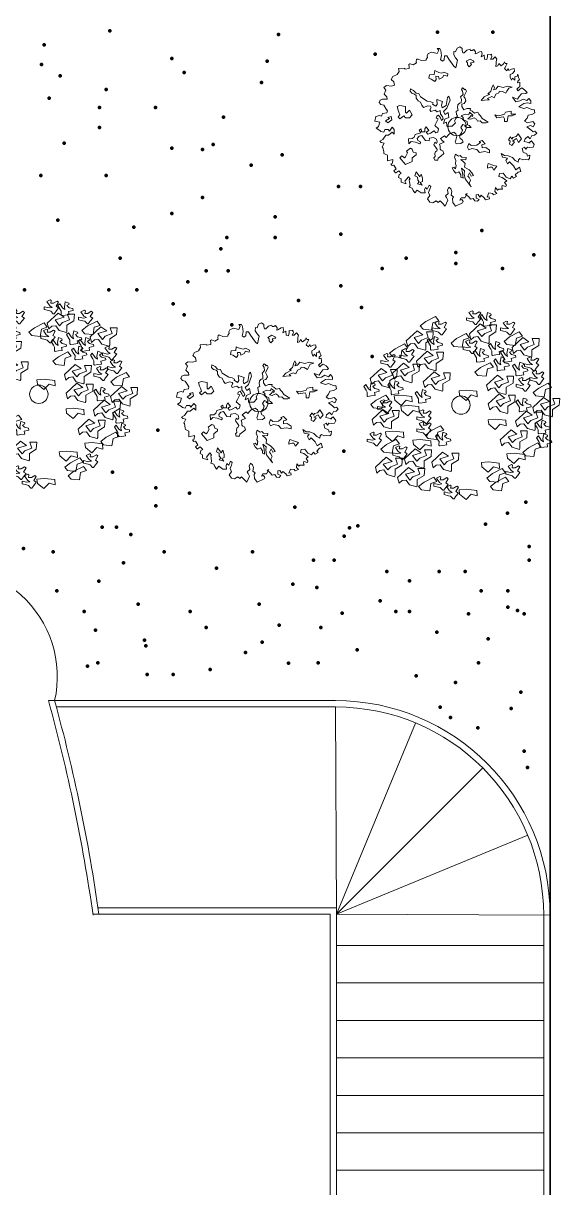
# Model space of a CAD drawing. Header units: millimetres. Extents: x 262 to 370, y -104 to 114.
# Drawn here: x 356.24 to 369.8, y -75.58 to -46.15 of the extents above; entities that cross this region are included whole.
import ezdxf

# ---------------------------------------------------------------- set-up
doc = ezdxf.new("R2010")
doc.units = ezdxf.units.MM
doc.header["$LTSCALE"] = 0.1
doc.layers.get('0').update_dxf_attribs({"lineweight": 9})
for name, color, linetype, lineweight in [('detalles', 2, 'Continuous', 9), ('gruesomarco', 20, 'Continuous', 100), ('mobiliario', 3, 'Continuous', 13), ('terreno', 8, 'Continuous', 35)]:
    doc.layers.add(name, color=color, linetype=linetype, lineweight=lineweight)

# ---------------------------------------------------------------- blocks, each defined once
blk = doc.blocks.new('BRANCHO2', base_point=(16.83, 36.07))
for p, q in [((16.7826, 36.0972), (16.8244, 36.1012)), ((16.7857, 36.0721), (16.7826, 36.0972)), ((16.8235, 36.041), (16.7857, 36.0721)), ((16.8534, 36.0726), (16.8235, 36.041)), ((16.8244, 36.1012), (16.8867, 36.0942)), ((16.8887, 36.0624), (16.8534, 36.0726)), ((16.8867, 36.0942), (16.8887, 36.0624))]:
    blk.add_line(p, q)
blk = doc.blocks.new('BRANCHO1', base_point=(16.66, 36.12))
for p, q in [((16.573, 36.1498), (16.6363, 36.2083)), ((16.6707, 36.1837), (16.619, 36.1683)), ((16.6363, 36.2083), (16.6707, 36.1837)), ((16.7024, 36.1683), (16.6909, 36.2022)), ((16.6909, 36.2022), (16.7311, 36.2022)), ((16.7311, 36.2022), (16.7283, 36.1621)), ((16.5817, 36.1159), (16.573, 36.1498)), ((16.5989, 36.1313), (16.5817, 36.1159)), ((16.6219, 36.1344), (16.5989, 36.1313)), ((16.619, 36.1683), (16.6449, 36.1344)), ((16.642, 36.1067), (16.6219, 36.1344)), ((16.6449, 36.1344), (16.6622, 36.1529)), ((16.6622, 36.1529), (16.7024, 36.1683)), ((16.7283, 36.1621), (16.688, 36.1375)), ((16.688, 36.1375), (16.688, 36.1005)), ((16.6851, 36.0944), (16.642, 36.1067)), ((16.688, 36.1005), (16.6851, 36.0944))]:
    blk.add_line(p, q)
blk = doc.blocks.new('BRANCHO3', base_point=(16.71, 35.96))
for p, q in [((16.6554, 35.9949), (16.6554, 35.9795)), ((16.6841, 35.9887), (16.6554, 35.9949)), ((16.6554, 35.9795), (16.6812, 35.9733)), ((16.6899, 36.0349), (16.6698, 36.0256)), ((16.6698, 36.0256), (16.687, 36.001)), ((16.7014, 35.9918), (16.6841, 35.9887)), ((16.687, 36.001), (16.7014, 35.9918)), ((16.6956, 36.0318), (16.6899, 36.0349)), ((16.6927, 36.0165), (16.6956, 36.0318)), ((16.71, 36.0165), (16.6927, 36.0165)), ((16.7301, 36.0288), (16.71, 36.0165)), ((16.7243, 35.9979), (16.7387, 36.0226)), ((16.7387, 35.9887), (16.7243, 35.9979)), ((16.7243, 35.9702), (16.7387, 35.9887)), ((16.7387, 36.0226), (16.7301, 36.0288)), ((16.6812, 35.9733), (16.6927, 35.9702)), ((16.6927, 35.9702), (16.7071, 35.9548)), ((16.7071, 35.9548), (16.7128, 35.9548)), ((16.7128, 35.9548), (16.7243, 35.9702))]:
    blk.add_line(p, q)
blk = doc.blocks.new('TREEO')
at = {"yscale": 3.6, "zscale": 3.6}
for name, p, xscale, rotation in [('BRANCHO2', (-0.626, 1.752), 3.599999999999999, 33.69006752598449), ('BRANCHO3', (0.526, 1.752), 3.6, 315.0000000000102), ('BRANCHO3', (-0.59, 1.248), 3.6, 315.0000000000102), ('BRANCHO2', (0.022, 1.392), 3.599999999999999, 33.69006752598449), ('BRANCHO2', (1.138, 1.428), 3.599999999999999, 33.69006752598449), ('BRANCHO2', (-1.274, 1.176), 3.599999999999999, 33.69006752598449), ('BRANCHO3', (0.382, 0.996), 3.6, 315.0000000000102), ('BRANCHO3', (0.706, 1.14), 3.6, 315.0000000000102), ('BRANCHO3', (0.958, 0.996), 3.6, 315.0000000000102), ('BRANCHO2', (0.526, 0.78), 3.599999999999999, 33.69006752598449), ('BRANCHO3', (0.814, 0.816), 3.6, 315.0000000000102), ('BRANCHO3', (1.21, 0.708), 3.6, 315.0000000000102), ('BRANCHO3', (-1.922, 0.276), 3.6, 315.0000000000102), ('BRANCHO3', (-1.418, 0.312), 3.6, 315.0000000000102), ('BRANCHO2', (1.75, 0.348), 3.599999999999999, 33.69006752598449), ('BRANCHO2', (-1.67, 0.096), 3.599999999999999, 33.69006752598449), ('BRANCHO3', (-0.842, 0.132), 3.6, 315.0000000000102), ('BRANCHO3', (1.282, -0.048), 3.6, 315.0000000000102), ('BRANCHO3', (1.678, -0.516), 3.6, 315.0000000000102), ('BRANCHO2', (-0.518, -0.552), 3.599999999999999, 33.69006752598449), ('BRANCHO3', (-0.41, -0.768), 3.6, 315.0000000000102), ('BRANCHO3', (1.714, -0.804), 3.6, 315.0000000000102), ('BRANCHO2', (-1.454, -0.84), 3.599999999999999, 33.69006752598449), ('BRANCHO2', (1.534, -0.912), 3.599999999999999, 33.69006752598449), ('BRANCHO2', (-0.662, -1.632), 3.599999999999999, 33.69006752598449), ('BRANCHO2', (0.778, -1.452), 3.599999999999999, 33.69006752598449), ('BRANCHO2', (0.85, -1.632), 3.599999999999999, 33.69006752598449)]:
    blk.add_blockref(name, p, dxfattribs=dict(at, xscale=xscale, rotation=rotation))
at = {"xscale": 3.6, "yscale": 3.6, "zscale": 3.6}
for name, p in [('BRANCHO3', (0.346, 1.788)), ('BRANCHO3', (-0.374, 1.572)), ('BRANCHO1', (0.526, 1.464)), ('BRANCHO3', (1.066, 1.572)), ('BRANCHO1', (-0.806, 1.32)), ('BRANCHO1', (1.426, 1.176)), ('BRANCHO3', (-1.058, 0.996)), ('BRANCHO3', (0.274, 1.176)), ('BRANCHO3', (-1.454, 0.888)), ('BRANCHO1', (-0.59, 0.888)), ('BRANCHO3', (1.57, 0.816)), ('BRANCHO1', (-1.562, 0.528)), ('BRANCHO1', (-1.094, 0.636)), ('BRANCHO1', (-0.446, 0.456)), ('BRANCHO3', (1.678, 0.528)), ('BRANCHO1', (0.886, 0.384)), ('BRANCHO3', (1.39, 0.384)), ('BRANCHO2', (-1.202, 0.168)), ('BRANCHO2', (0.166, 0.276)), ('BRANCHO1', (0.922, -0.012)), ('BRANCHO3', (-1.526, -0.084)), ('BRANCHO2', (-1.058, -0.048)), ('BRANCHO1', (1.858, -0.084)), ('BRANCHO1', (-1.526, -0.336)), ('BRANCHO3', (-0.698, -0.3)), ('BRANCHO2', (0.778, -0.336)), ('BRANCHO1', (1.498, -0.372)), ('BRANCHO2', (-1.382, -0.588)), ('BRANCHO3', (-0.698, -0.552)), ('BRANCHO1', (1.174, -0.768)), ('BRANCHO3', (-1.742, -0.768)), ('BRANCHO2', (-0.806, -0.768)), ('BRANCHO3', (-1.202, -1.056)), ('BRANCHO1', (-0.842, -1.164)), ('BRANCHO1', (-0.266, -1.236)), ('BRANCHO2', (1.174, -1.056)), ('BRANCHO1', (-1.454, -1.344)), ('BRANCHO2', (0.634, -1.236)), ('BRANCHO3', (1.174, -1.452)), ('BRANCHO1', (-0.986, -1.56)), ('BRANCHO3', (-0.338, -1.704)), ('BRANCHO3', (-0.122, -1.884)), ('BRANCHO2', (0.166, -1.812))]:
    blk.add_blockref(name, p, dxfattribs=at)
blk = doc.blocks.new('arbol1')
at = {"color": 0, "linetype": 'ByBlock'}
for points in [[(96.632, 88.798), (96.667, 88.884), (96.74, 88.919), (96.798, 88.877), (96.798, 88.828), (96.812, 88.769), (96.848, 88.769), (96.912, 88.834), (96.997, 88.863), (97.011, 88.828), (97.047, 88.828), (97.09, 88.855), (97.134, 88.798), (97.126, 88.74), (97.155, 88.749), (97.233, 88.798), (97.283, 88.805), (97.298, 88.74), (97.277, 88.67), (97.356, 88.711), (97.362, 88.606), (97.42, 88.597), (97.435, 88.67), (97.435, 88.726), (97.513, 88.72), (97.534, 88.734), (97.549, 88.67), (97.513, 88.612), (97.569, 88.612), (97.627, 88.67), (97.671, 88.612), (97.656, 88.554), (97.656, 88.498), (97.648, 88.425), (97.7, 88.44), (97.727, 88.498), (97.779, 88.44), (97.843, 88.489), (97.864, 88.539), (97.885, 88.498), (97.934, 88.498), (97.899, 88.433), (97.864, 88.369), (97.928, 88.317), (97.957, 88.375), (97.978, 88.325), (98.042, 88.354), (98.107, 88.369), (98.121, 88.305), (98.071, 88.247), (98.013, 88.218), (98.013, 88.153), (98.042, 88.074), (98.071, 88.132), (98.129, 88.074), (98.129, 88.162), (98.185, 88.182), (98.2, 88.226), (98.223, 88.147), (98.243, 88.095), (98.2, 88.054), (98.194, 88.01), (98.25, 88.031), (98.258, 87.96), (98.258, 87.917), (98.214, 87.888), (98.179, 87.852), (98.214, 87.809), (98.258, 87.852), (98.301, 87.881), (98.372, 87.832), (98.436, 87.767), (98.407, 87.745), (98.293, 87.73), (98.235, 87.666), (98.194, 87.601), (98.071, 87.645), (98.15, 87.531), (98.258, 87.552), (98.337, 87.601), (98.43, 87.56), (98.48, 87.616), (98.53, 87.552), (98.53, 87.487), (98.445, 87.502), (98.357, 87.487), (98.229, 87.402), (98.357, 87.359), (98.43, 87.388), (98.579, 87.33), (98.615, 87.338), (98.637, 87.251), (98.559, 87.209), (98.465, 87.195), (98.436, 87.116), (98.372, 87.043), (98.445, 87), (98.579, 87.037), (98.637, 86.973), (98.594, 86.9), (98.523, 86.935), (98.43, 86.9)], [(98.43, 86.9), (98.536, 86.821), (98.588, 86.771), (98.637, 86.792), (98.681, 86.742), (98.623, 86.686), (98.559, 86.678), (98.515, 86.593), (98.457, 86.657), (98.386, 86.599), (98.366, 86.529), (98.515, 86.491), (98.48, 86.491), (98.55, 86.543), (98.615, 86.45), (98.588, 86.386), (98.509, 86.377), (98.445, 86.386), (98.407, 86.334), (98.372, 86.386), (98.314, 86.348), (98.337, 86.257), (98.43, 86.213), (98.451, 86.155), (98.509, 86.184), (98.501, 86.099), (98.465, 86.062), (98.393, 86.076), (98.328, 86.062), (98.258, 86.099), (98.223, 86.062), (98.214, 86.006), (98.136, 86.047), (98.065, 86.126), (97.957, 86.164), (97.864, 86.17), (97.785, 86.228), (97.82, 86.134), (97.943, 86.105), (97.899, 86.047), (97.943, 85.962), (97.992, 86.012), (98.092, 85.912), (98.15, 85.813), (98.243, 85.883), (98.279, 85.769), (98.208, 85.755), (98.136, 85.682), (98.171, 85.641), (98.092, 85.603), (98.051, 85.655), (98.007, 85.583), (97.907, 85.626), (97.835, 85.726), (97.742, 85.72), (97.727, 85.641), (97.806, 85.618), (97.922, 85.533), (97.87, 85.489), (97.914, 85.425), (97.899, 85.39), (97.806, 85.419), (97.8, 85.375), (97.82, 85.325), (97.771, 85.325), (97.712, 85.325), (97.686, 85.296), (97.636, 85.361), (97.621, 85.267), (97.671, 85.217), (97.592, 85.182), (97.563, 85.217), (97.47, 85.226), (97.426, 85.124), (97.478, 85.132), (97.491, 85.08), (97.385, 85.054), (97.356, 85.103), (97.277, 85.168), (97.242, 85.124), (97.204, 85.188), (97.148, 85.182), (97.148, 85.095), (97.227, 85.06), (97.184, 85.016), (97.119, 85.024), (97.076, 85.089), (97.011, 85.068), (96.962, 85.132), (96.883, 85.197), (96.926, 85.211), (96.868, 85.103), (96.769, 85.103), (96.74, 85.045), (96.79, 85.06), (96.825, 85.01), (96.804, 84.981), (96.626, 84.896), (96.561, 84.989), (96.553, 85.089), (96.576, 85.132), (96.518, 85.174), (96.539, 85.261), (96.512, 85.332), (96.46, 85.375), (96.425, 85.296), (96.445, 85.211), (96.375, 85.153), (96.404, 85.11), (96.433, 85.045), (96.366, 84.896), (96.296, 84.966), (96.238, 85.031), (96.188, 84.989), (96.138, 85.031), (96.053, 84.975), (95.981, 84.995), (95.923, 85.08), (95.981, 85.159), (95.945, 85.238), (95.981, 85.325), (96.001, 85.39), (95.96, 85.425), (95.91, 85.325), (95.867, 85.369), (95.844, 85.317), (95.858, 85.226), (95.759, 85.226), (95.659, 85.296), (95.601, 85.226), (95.558, 85.29), (95.531, 85.346), (95.458, 85.375), (95.479, 85.419), (95.466, 85.512), (95.458, 85.562), (95.479, 85.583), (95.437, 85.632), (95.35, 85.524), (95.379, 85.46), (95.251, 85.498), (95.251, 85.583), (95.186, 85.618), (95.207, 85.697), (95.257, 85.72), (95.193, 85.784), (95.122, 85.734), (95.114, 85.734), (95.072, 85.79), (95.128, 85.84), (95.072, 85.927), (95.029, 85.919), (94.994, 85.962), (95.035, 85.983), (95.043, 86.076), (94.906, 86.041), (94.906, 86.112), (94.906, 86.184), (94.865, 86.199), (94.821, 86.228), (94.813, 86.263), (94.792, 86.377), (94.772, 86.392), (94.786, 86.406), (94.828, 86.485), (94.749, 86.506), (94.714, 86.535), (94.792, 86.578), (94.865, 86.686), (94.935, 86.686), (95.029, 86.765), (95.079, 86.713), (95.079, 86.83), (95.029, 86.886), (94.956, 86.786), (94.929, 86.83), (94.842, 86.83), (94.813, 86.765), (94.743, 86.778), (94.714, 86.807), (94.62, 86.865), (94.685, 86.908), (94.714, 87.014), (94.591, 87.043), (94.614, 87.157), (94.707, 87.186), (94.757, 87.172), (94.786, 87.236), (94.892, 87.251), (94.906, 87.301), (94.877, 87.344), (94.813, 87.444), (94.743, 87.466), (94.699, 87.516), (94.722, 87.574), (94.786, 87.595), (94.9, 87.601), (94.892, 87.659), (94.828, 87.724), (94.865, 87.823), (94.821, 87.896), (94.886, 87.94), (95.008, 87.925), (95.087, 87.952), (95.072, 88.039), (95, 88.095), (95.043, 88.168), (95.151, 88.218), (95.201, 88.296), (95.186, 88.369), (95.344, 88.384), (95.35, 88.354), (95.458, 88.375), (95.458, 88.419), (95.452, 88.475), (95.473, 88.489), (95.479, 88.489), (95.558, 88.462), (95.645, 88.512), (95.636, 88.539), (95.645, 88.612), (95.688, 88.612), (95.759, 88.576), (95.887, 88.583), (95.887, 88.606), (95.923, 88.655), (95.916, 88.691), (95.937, 88.749), (96.031, 88.79), (96.167, 88.755), (96.203, 88.834), (96.167, 88.877), (96.232, 88.877), (96.261, 88.828), (96.275, 88.697), (96.252, 88.597), (96.296, 88.562), (96.34, 88.591), (96.354, 88.691), (96.41, 88.697), (96.46, 88.606), (96.59, 88.433), (96.64, 88.39), (96.682, 88.583), (96.626, 88.641), (96.582, 88.72), (96.59, 88.805), (96.632, 88.798)]]:
    blk.add_lwpolyline(points, dxfattribs=at)
for points in [[(96.998, 88.613), (96.898, 88.555), (96.933, 88.52), (96.933, 88.463), (96.976, 88.419), (97.033, 88.476), (97.005, 88.52), (97.098, 88.534), (97.077, 88.57)], [(96.281, 88.254), (96.203, 88.269), (96.103, 88.319), (96.089, 88.219), (95.974, 88.212), (95.952, 88.125), (96.017, 88.104), (96.109, 88.047), (96.139, 88.097), (96.131, 88.176), (96.196, 88.169), (96.218, 88.104), (96.303, 88.147), (96.332, 88.204), (96.425, 88.182), (96.432, 88.234), (96.339, 88.284)], [(96.482, 86.916), (96.547, 86.916), (96.625, 87.001), (96.604, 87.051), (96.64, 87.108), (96.676, 87.173), (96.654, 87.208), (96.647, 87.288), (96.697, 87.323), (96.682, 87.38), (96.69, 87.452), (96.733, 87.495), (96.769, 87.509), (96.776, 87.589), (96.754, 87.653), (96.819, 87.718), (96.804, 87.796), (96.776, 87.846), (96.804, 87.882), (96.826, 87.875), (96.861, 87.833), (96.883, 87.853), (96.905, 87.803), (96.883, 87.746), (96.841, 87.667), (96.869, 87.617), (96.891, 87.559), (96.848, 87.489), (96.791, 87.474), (96.791, 87.409), (96.841, 87.33), (96.913, 87.359), (97.005, 87.359), (96.998, 87.323), (97.048, 87.295), (97.112, 87.245), (97.192, 87.266), (97.22, 87.216), (97.262, 87.18), (97.306, 87.108), (97.456, 87.016), (97.406, 87.001), (97.306, 87.001), (97.249, 87.051), (97.184, 87.044), (97.155, 87.094), (97.098, 87.123), (97.005, 87.088), (96.941, 87.101), (96.983, 87.138), (97.027, 87.188), (97.055, 87.158), (97.07, 87.195), (96.983, 87.266), (96.963, 87.202), (96.876, 87.216), (96.769, 87.18), (96.826, 87.138), (96.833, 87.073), (96.926, 87.03), (96.933, 86.951), (96.97, 86.936), (97.02, 86.879), (96.926, 86.879), (96.861, 86.908), (96.883, 86.929), (96.811, 86.958), (96.761, 86.879), (96.804, 86.815), (96.783, 86.743), (96.726, 86.672), (96.747, 86.6), (96.791, 86.578), (96.826, 86.521), (96.761, 86.478), (96.647, 86.471), (96.619, 86.521), (96.64, 86.565), (96.662, 86.665), (96.64, 86.722), (96.582, 86.765), (96.475, 86.722), (96.447, 86.693), (96.396, 86.628), (96.353, 86.672), (96.253, 86.6), (96.289, 86.557), (96.339, 86.507), (96.224, 86.463), (96.239, 86.406), (96.239, 86.335), (96.268, 86.306), (96.311, 86.292), (96.332, 86.221), (96.261, 86.156), (96.189, 86.106), (96.181, 86.055), (96.103, 86.055), (96.081, 86.112), (96.117, 86.149), (96.109, 86.221), (96.124, 86.278), (96.153, 86.284), (96.167, 86.328), (96.131, 86.378), (96.081, 86.443), (96.103, 86.513), (96.146, 86.478), (96.167, 86.521), (96.146, 86.585), (96.074, 86.628), (95.967, 86.615), (95.96, 86.543), (95.867, 86.55), (95.81, 86.628), (95.78, 86.679), (95.709, 86.665), (95.659, 86.607), (95.673, 86.557), (95.752, 86.513), (95.73, 86.471), (95.616, 86.513), (95.509, 86.528), (95.451, 86.471), (95.444, 86.593), (95.531, 86.6), (95.581, 86.635), (95.609, 86.707), (95.752, 86.75), (95.709, 86.815), (95.76, 86.844), (95.773, 86.772), (95.852, 86.772), (95.852, 86.844), (95.888, 86.901), (95.952, 86.807), (95.888, 86.765), (95.932, 86.715), (95.995, 86.737), (96.089, 86.794), (96.131, 86.743), (96.181, 86.765), (96.189, 86.807), (96.196, 86.844), (96.103, 86.929), (96.131, 86.986), (96.189, 87.101), (96.139, 87.116), (96.153, 87.166), (96.196, 87.195), (96.246, 87.123), (96.275, 87.058), (96.318, 87.101), (96.296, 87.158), (96.246, 87.216), (96.239, 87.309), (96.167, 87.28), (96.117, 87.323), (96.002, 87.288), (95.982, 87.33), (96.017, 87.388), (95.995, 87.417), (95.932, 87.431), (95.823, 87.388), (95.78, 87.445), (95.745, 87.524), (95.681, 87.552), (95.631, 87.624), (95.631, 87.689), (95.594, 87.724), (95.523, 87.746), (95.479, 87.796), (95.487, 87.861), (95.566, 87.818), (95.631, 87.753), (95.702, 87.739), (95.745, 87.653), (95.91, 87.546), (96.002, 87.531), (96.06, 87.502), (96.046, 87.474), (96.131, 87.417), (96.167, 87.467), (96.153, 87.589), (96.303, 87.539), (96.275, 87.445), (96.289, 87.38), (96.39, 87.438), (96.425, 87.639), (96.46, 87.674), (96.49, 87.574), (96.41, 87.367), (96.325, 87.288), (96.368, 87.208), (96.44, 87.26), (96.46, 87.138), (96.361, 87.088), (96.325, 86.979), (96.403, 87.016), (96.41, 86.944), (96.418, 86.901)], [(97.835, 87.89), (97.707, 87.925), (97.65, 87.853), (97.585, 87.833), (97.613, 87.882), (97.578, 87.961), (97.556, 87.911), (97.521, 87.796), (97.449, 87.731), (97.499, 87.724), (97.356, 87.653), (97.277, 87.567), (97.363, 87.574), (97.478, 87.581), (97.441, 87.617), (97.543, 87.661), (97.606, 87.631), (97.65, 87.724), (97.721, 87.761), (97.742, 87.803), (97.814, 87.789), (97.9, 87.746), (97.929, 87.796), (97.972, 87.875), (98.058, 87.903), (97.944, 87.925)], [(95.463, 87.125), (95.535, 87.198), (95.463, 87.317), (95.391, 87.245), (95.368, 87.27), (95.368, 87.414), (95.222, 87.437), (95.15, 87.414), (95.175, 87.317), (95.199, 87.27), (95.222, 87.198), (95.175, 87.149), (95.222, 87.102), (95.319, 87.174), (95.368, 87.125)], [(94.857, 87.051), (94.957, 87.108), (94.921, 87.138), (95.001, 87.158), (95.021, 87.073), (94.921, 87.001)], [(98.034, 87.221), (98.034, 87.293), (97.89, 87.27), (97.866, 87.221), (97.722, 87.174), (97.625, 87.198), (97.674, 87.125), (97.841, 87.149), (97.866, 87.102), (97.866, 87.03), (97.938, 87.03), (97.962, 87.174), (98.059, 87.174), (98.155, 87.221)], [(96.963, 86.478), (97.027, 86.428), (97.17, 86.435), (97.256, 86.5), (97.227, 86.528), (97.299, 86.55), (97.377, 86.471), (97.292, 86.443), (97.299, 86.371), (97.391, 86.378), (97.491, 86.306), (97.491, 86.242), (97.371, 86.271), (97.234, 86.249), (97.17, 86.328), (97.041, 86.349), (96.963, 86.321), (96.933, 86.385)], [(98.158, 86.65), (98.079, 86.628), (98.051, 86.585), (98.022, 86.643), (97.964, 86.571), (98.007, 86.535), (97.993, 86.463), (98.051, 86.428), (98.123, 86.521), (98.065, 86.535), (98.173, 86.6), (98.223, 86.5), (98.294, 86.593), (98.215, 86.722)], [(95.535, 86.332), (95.487, 86.356), (95.391, 86.284), (95.415, 86.237), (95.368, 86.14), (95.343, 86.116), (95.271, 86.165), (95.222, 86.116), (95.368, 85.948), (95.535, 86.019), (95.535, 86.116), (95.631, 86.188), (95.631, 86.237), (95.559, 86.26)], [(97.02, 85.382), (96.976, 85.476), (97.005, 85.547), (96.97, 85.619), (96.941, 85.654), (96.983, 85.733), (97.027, 85.654), (97.084, 85.669), (97.041, 85.733), (96.97, 85.812), (96.855, 85.883), (96.869, 85.97), (96.833, 86.012), (96.761, 86.07), (96.891, 86.062), (96.898, 86.127), (96.791, 86.134), (96.747, 86.177), (96.704, 86.156), (96.632, 86.206), (96.604, 86.134), (96.64, 86.049), (96.625, 85.962), (96.647, 85.92), (96.632, 85.833), (96.582, 85.883), (96.54, 85.862), (96.582, 85.79), (96.64, 85.726), (96.711, 85.762), (96.761, 85.683), (96.761, 85.626), (96.819, 85.604), (96.804, 85.733), (96.776, 85.855), (96.855, 85.79), (96.848, 85.705), (96.869, 85.583), (96.919, 85.519)], [(97.674, 85.9), (97.601, 85.924), (97.457, 85.972), (97.434, 85.9), (97.434, 85.851), (97.506, 85.876), (97.554, 85.876), (97.601, 85.804)], [(95.666, 85.461), (95.709, 85.511), (95.673, 85.554), (95.666, 85.626), (95.601, 85.661), (95.631, 85.762), (95.688, 85.69), (95.723, 85.633), (95.76, 85.705), (95.795, 85.597), (95.795, 85.519), (95.738, 85.489), (95.788, 85.425)]]:
    blk.add_lwpolyline(points, close=True, dxfattribs=at)

msp = doc.modelspace()

# ---------------------------------------------------------------- linework, layer by layer
at = {"layer": 'detalles'}
for p, q in [((356.878, -63.269), (364.131, -63.269)), ((357.077, -63.429), (364.131, -63.429)), ((364.132, -63.429), (364.155, -68.669)), ((364.155, -68.669), (366.157, -63.835)), ((364.155, -68.669), (367.853, -64.971)), ((364.155, -68.669), (368.989, -66.667)), ((358.13, -68.509), (364.155, -68.509)), ((358.001, -68.669), (363.995, -68.669)), ((363.995, -93.144), (363.995, -68.669)), ((364.155, -93.144), (364.155, -68.669)), ((364.155, -68.669), (369.555, -68.692)), ((369.395, -93.144), (369.395, -68.692)), ((369.555, -93.144), (369.555, -68.692)), ((364.155, -69.457), (369.395, -69.457)), ((364.155, -70.404), (369.395, -70.404)), ((364.155, -71.352), (369.395, -71.352)), ((364.155, -72.299), (369.395, -72.299)), ((364.155, -73.247), (369.395, -73.247)), ((364.155, -74.194), (369.395, -74.194)), ((364.155, -75.142), (369.395, -75.142))]:
    msp.add_line(p, q, dxfattribs=at)
for centre in [(367.205, -48.758), (356.635, -55.524), (362.192, -55.736), (367.303, -55.798)]:
    msp.add_circle(centre, 0.233, dxfattribs=at)
for centre, radius, start, end in [((354.334, -62.659), 2.768, 347.2589, 109.1756), ((364.131, -68.692), 5.423, 0, 90), ((364.131, -68.692), 5.263, 0, 90)]:
    msp.add_arc(centre, radius, start, end, dxfattribs=at)
at = {"layer": 'detalles', "ltscale": 0.1}
for radius, end in [(42.87, 15.4361), (43.02, 15.3809)]:
    msp.add_arc((315.555, -74.68), radius, 8.0312, end, dxfattribs=at)
at = {"layer": 'gruesomarco'}
for p in [(358.426, -46.341), (362.694, -46.428), (366.713, -46.371), (368.106, -46.371), (356.771, -46.689), (359.994, -47.037), (365.134, -46.928), (356.703, -47.189), (362.404, -47.102), (357.177, -47.473), (360.305, -47.392), (362.259, -47.646), (358.339, -47.82), (356.893, -48.041), (358.172, -48.276), (359.583, -48.276), (361.301, -48.517), (358.165, -48.778), (357.272, -49.178), (359.994, -49.3), (360.769, -49.341), (361.039, -49.213), (361.998, -49.735), (362.782, -49.474), (356.684, -49.996), (358.339, -49.996), (364.205, -50.269), (364.763, -50.269), (360.769, -50.547), (357.119, -51.128), (359.994, -50.954), (362.607, -51.041), (359.036, -51.302), (364.263, -51.476), (367.827, -51.382), (361.388, -51.563), (362.607, -51.563), (358.687, -52.085), (361.234, -51.846), (365.918, -52.085), (367.177, -51.939), (369.141, -51.998), (365.308, -52.346), (367.177, -52.217), (368.357, -52.346), (360.398, -52.681), (360.862, -52.403), (361.419, -52.403), (356.276, -52.885), (358.404, -52.885), (359.114, -52.885), (364.263, -52.781), (360.026, -53.238), (363.194, -53.151), (360.305, -53.517), (364.791, -53.329), (361.509, -53.772), (365.057, -54.569), (359.646, -56.431), (364.347, -56.962), (358.493, -57.494), (359.593, -57.89), (360.444, -58.026), (364.081, -58.026), (368.942, -58.249), (359.593, -58.342), (363.105, -58.381), (368.477, -58.528), (364.701, -58.854), (367.92, -58.806), (358.235, -58.885), (358.597, -58.885), (358.959, -59.066), (364.355, -59.114), (364.484, -58.899), (356.25, -59.423), (369.028, -59.373), (356.994, -59.506), (359.805, -59.506), (362.038, -59.506), (363.577, -59.719), (364.096, -59.719), (369.028, -59.719), (358.778, -59.79), (361.128, -59.919), (365.428, -60.001), (366.751, -60.001), (367.412, -60.001), (358.152, -60.249), (363.058, -60.324), (365.999, -60.238), (357.088, -60.497), (363.663, -60.411), (367.816, -60.497), (368.487, -60.497), (359.144, -60.828), (362.203, -60.828), (365.262, -60.745), (368.487, -60.91), (357.78, -61.016), (360.462, -61.016), (364.301, -61.056), (365.653, -61.016), (365.999, -61.016), (367.495, -61.076), (368.735, -60.993), (368.9, -61.076), (358.069, -61.489), (360.86, -61.418), (362.711, -61.362), (363.758, -61.418), (359.309, -61.737), (362.279, -61.794), (366.691, -61.535), (367.989, -61.708), (359.337, -61.881), (361.856, -62.052), (364.684, -61.984), (357.866, -62.399), (358.126, -62.313), (362.943, -62.323), (363.691, -62.315), (367.743, -62.315), (359.376, -62.611), (360.026, -62.611), (360.963, -62.48), (366.172, -62.646), (367.164, -62.811), (368.818, -63.059), (366.778, -63.437), (368.57, -63.472), (367.038, -63.696), (367.73, -63.956), (368.9, -64.546), (368.983, -64.959)]:
    msp.add_point(p, dxfattribs=at)
at = {"layer": 'terreno'}
msp.add_line((369.555, -26.08), (369.555, -101.68), dxfattribs=at)

# ---------------------------------------------------------------- block references
at = {"layer": 'mobiliario'}
for p in [(270.537, -135.663), (265.523, -142.641)]:
    msp.add_blockref('arbol1', p, dxfattribs=at)
at = {"layer": 'mobiliario', "xscale": 1.2, "yscale": 1.2, "zscale": 1.2}
for p in [(356.594, -55.611), (367.262, -55.885)]:
    msp.add_blockref('TREEO', p, dxfattribs=at)

doc.saveas('drawing.dxf')
